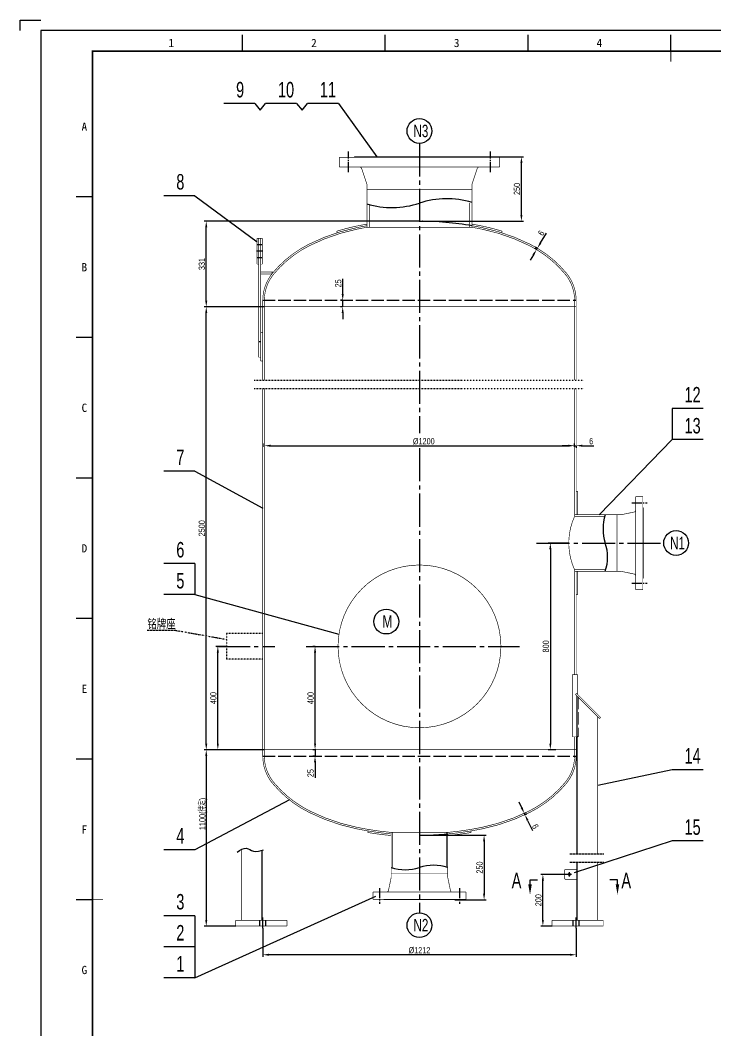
# Model space of a CAD drawing. Header units: millimetres. Extents: x 62822 to 63431, y -21038 to -20182.
# Drawn here: x 62821.9 to 63158.1, y -20671.4 to -20182.5 of the extents above; entities that cross this region are included whole.
import ezdxf
from ezdxf.enums import TextEntityAlignment as Align

# ---------------------------------------------------------------- set-up
doc = ezdxf.new("R2010")
doc.units = ezdxf.units.MM
for name, pattern in [('DASHDOT-L', [66, 48, -6, 6, -6]), ('DASHDOT-M', [22, 16, -2, 2, -2]), ('DASHDOT-S', [6.6, 4.8, -0.6, 0.6, -0.6]), ('DIVIDE', [1.25, 0.5, -0.25, 0, -0.25, 0, -0.25]), ('DIVIDE-M', [26, 16, -2, 2, -2, 2, -2]), ('HIDDEN-M', [7.5, 6, -1.5])]:
    doc.linetypes.add(name, pattern=pattern)
doc.layers.get('0').update_dxf_attribs({"color": 4})
for name, color, linetype in [('2', 1, 'Continuous'), ('4', 3, 'DIVIDE'), ('_TCC_BORDER', 7, 'Continuous'), ('CDR_DIM', 4, 'Continuous'), ('CDR_DWG2', 2, 'Continuous'), ('CDR_DWG3', 2, 'DASHDOT-M'), ('CDR_DWG4', 3, 'DIVIDE-M'), ('CDR_DWG5', 6, 'HIDDEN-M'), ('CDR_TEXT', 4, 'Continuous')]:
    doc.layers.add(name, color=color, linetype=linetype)
doc.styles.add('_win_tcc_fshz', font='SIMFANG.TTF', dxfattribs={"width": 0.9})
doc.styles.add('HDS1', font='tcc_simp.shx', dxfattribs={"width": 0.7, "bigfont": 'tcc_hzdx.shx'})
doc.styles.add('HZ', font='tcc_simp.shx', dxfattribs={"width": 0.85, "bigfont": 'tcc_hzdx.shx'})

# ---------------------------------------------------------------- blocks, each defined once
blk = doc.blocks.new('_TCCDWGBORDER01V2A100_594x841')
at = {"color": 7, "linetype": 'Continuous'}
for p, q in [((97.5, 831), (97.5, 839)), ((166.5, 831), (166.5, 839)), ((235.5, 831), (235.5, 839)), ((304.5, 831), (304.5, 839)), ((25, 760.5), (17, 760.5)), ((25, 692.5), (17, 692.5)), ((25, 624.5), (17, 624.5)), ((25, 556.5), (17, 556.5)), ((25, 488.5), (17, 488.5)), ((25, 420.5), (17, 420.5))]:
    blk.add_line(p, q, dxfattribs=at)
blk.add_lwpolyline([(-10, 841), (-10, 846), (0, 846)], dxfattribs=at)
blk.add_lwpolyline([(0, 0), (594, 0), (594, 841), (0, 841)], close=True, dxfattribs=at)
at = {"color": 4, "linetype": 'Continuous', "const_width": 0.4}
for points in [[(304.5, 826), (304.5, 839)], [(30, 420.5), (17, 420.5)]]:
    blk.add_lwpolyline(points, dxfattribs=at)
at = {"color": 4, "linetype": 'Continuous', "const_width": 0.8}
blk.add_lwpolyline([(25, 10), (584, 10), (584, 831), (25, 831)], close=True, dxfattribs=at)
at = {"color": 7, "style": '_win_tcc_fshz'}
for s, p in [('1', (63, 835)), ('2', (132, 835)), ('3', (201, 835)), ('4', (270, 835)), ('A', (21, 794.5)), ('B', (21, 726.5)), ('C', (21, 658.5)), ('D', (21, 590.5)), ('E', (21, 522.5)), ('F', (21, 454.5)), ('G', (21, 386.5))]:
    blk.add_text(s, height=4, dxfattribs=at).set_placement(p, align=Align.MIDDLE_CENTER)
at = {"color": 1, "style": '_win_tcc_fshz', "flags": 8}
for tag, p in [('CODE_MARK', (20, 10)), ('FILE_NAME', (-6, 0))]:
    blk.add_attdef(tag, p, '', height=4, rotation=90, dxfattribs=at)
blk.add_attdef('USER_NAME', (0, -10), '', height=4, dxfattribs=at)
at = {"color": 1, "style": '_win_tcc_fshz', "flags": 9}
blk.add_attdef('BORDER_SIZE', text='', height=4, dxfattribs=at).set_placement((594, -10), align=Align.RIGHT)

msp = doc.modelspace()

# ---------------------------------------------------------------- linework, layer by layer
at = {"linetype": 'Continuous'}
for centre, start, end in [((63125.53, -20428.6), 161.79, 198.21), ((63083.92, -20442.28), 341.79, 18.21), ((63008.04, -20571.59), 251.79, 288.21), ((63021.73, -20613.2), 71.79, 108.21)]:
    msp.add_arc(centre, 21.9, start, end, dxfattribs=at)
msp.add_spline([(62926.76, -20584.96), (62931.16, -20583.11), (62934.63, -20584.53), (62939.52, -20583.85)], degree=3)
at = {"layer": '2', "const_width": 0.3}
for points in [[(62976.13, -20248.77), (62976.13, -20253.52)], [(63053.63, -20248.77), (62976.13, -20248.77)], [(62983.45, -20248.52), (62983.45, -20248.77)], [(63046.32, -20248.52), (62983.45, -20248.52)], [(63046.32, -20248.77), (63046.32, -20248.52)], [(63053.63, -20253.52), (63053.63, -20248.77)], [(62976.13, -20253.52), (63053.63, -20253.52)], [(62989.48, -20261.89), (62986.94, -20254.24)], [(63040.28, -20261.89), (63042.82, -20254.24)], [(62989.48, -20264.39), (62989.48, -20261.89)], [(63040.28, -20264.39), (62989.48, -20264.39)], [(62989.48, -20282.69), (62989.48, -20264.39)], [(63040.28, -20264.39), (63040.28, -20261.89)], [(63040.28, -20282.69), (63040.28, -20264.39)], [(62990.61, -20282.69), (62990.61, -20271.7)], [(63039.16, -20282.69), (63039.16, -20271)], [(62974.88, -20284.6), (62975.11, -20285.32)], [(62989.48, -20282.69), (63040.28, -20282.69)], [(63054.88, -20284.6), (63054.66, -20285.32)], [(62938.88, -20288.02), (62936.38, -20288.02)], [(62936.38, -20288.02), (62936.38, -20300.52)], [(62937.13, -20288.02), (62937.13, -20345.52)], [(62938.13, -20288.02), (62938.13, -20347.39)], [(62938.88, -20288.02), (62938.88, -20300.52)], [(62937.13, -20300.52), (62936.38, -20300.52)], [(62938.88, -20300.52), (62938.13, -20300.52)], [(62944.36, -20304.27), (62938.13, -20304.27)], [(62943.54, -20305.27), (62943.54, -20304.27)], [(62943.54, -20305.27), (62938.13, -20305.27)], [(62939.13, -20318.02), (62939.13, -20321.14)], [(62939.88, -20318.02), (62939.88, -20321.14)], [(63089.88, -20318.02), (63089.88, -20321.14)], [(63090.63, -20318.02), (63090.63, -20321.14)], [(62939.13, -20321.14), (62939.13, -20356.6)], [(62939.13, -20321.14), (63090.63, -20321.14)], [(62939.88, -20321.14), (62939.88, -20356.6)], [(63089.88, -20321.14), (63089.88, -20356.6)], [(63090.63, -20321.14), (63090.63, -20356.6)], [(62939.13, -20333.64), (62938.13, -20333.64)], [(62938.13, -20345.52), (62937.13, -20345.52)], [(62939.13, -20347.39), (62938.13, -20347.39)], [(62939.13, -20360.6), (62939.13, -20535.44)], [(62939.88, -20360.6), (62939.88, -20535.44)], [(63089.88, -20360.6), (63089.88, -20422.5)], [(63090.63, -20360.6), (63090.63, -20421.75)], [(63090.63, -20410.44), (63091.38, -20410.44)], [(63091.38, -20410.44), (63091.38, -20421.75)], [(63119.38, -20412.94), (63119.38, -20457.94)], [(63122.88, -20412.94), (63119.38, -20412.94)], [(63122.88, -20457.94), (63122.88, -20412.94)], [(63089.88, -20421.75), (63110.38, -20421.75)], [(63110.38, -20421.75), (63112.38, -20421.75)], [(63110.38, -20449.13), (63110.38, -20421.75)], [(63112.38, -20421.75), (63118.73, -20420.43)], [(63123.13, -20418.32), (63122.88, -20418.32)], [(63123.13, -20452.57), (63123.13, -20418.32)], [(63089.88, -20422.5), (63104.49, -20422.5)], [(63089.88, -20448.38), (63089.88, -20499.19)], [(63089.88, -20448.38), (63104.95, -20448.38)], [(63089.88, -20449.13), (63110.38, -20449.13)], [(63090.63, -20449.13), (63090.63, -20499.19)], [(63091.38, -20460.44), (63091.38, -20449.13)], [(63110.38, -20449.13), (63112.38, -20449.13)], [(63112.38, -20449.13), (63118.73, -20450.45)], [(63122.88, -20452.57), (63123.13, -20452.57)], [(63090.63, -20460.44), (63091.38, -20460.44)], [(63119.38, -20457.94), (63122.88, -20457.94)], [(63091.38, -20499.19), (63088.72, -20499.19)], [(63088.72, -20529.19), (63088.72, -20499.19)], [(63091.38, -20499.19), (63091.38, -20508.72)], [(63090.84, -20508.18), (63090.31, -20508.71)], [(63101.94, -20520.34), (63090.31, -20508.71)], [(63102.47, -20519.81), (63090.84, -20508.18)], [(63090.89, -20586), (63090.89, -20509.29)], [(63091.33, -20586), (63091.33, -20509.73)], [(63101.05, -20586), (63101.05, -20519.46)], [(63102.47, -20519.81), (63101.94, -20520.34)], [(63090.89, -20529.19), (63088.72, -20529.19)], [(63089.88, -20529.19), (63089.88, -20535.44)], [(63090.63, -20529.19), (63090.63, -20535.44)], [(62939.13, -20535.44), (63090.63, -20535.44)], [(62939.13, -20538.57), (62939.13, -20535.44)], [(62939.88, -20538.57), (62939.88, -20535.44)], [(63089.88, -20538.57), (63089.88, -20535.44)], [(63090.63, -20538.57), (63090.63, -20535.44)], [(62989.88, -20575.48), (62990.01, -20574.74)], [(63001.2, -20575.44), (63001.2, -20595.32)], [(63001.2, -20575.44), (63028.57, -20575.44)], [(63001.95, -20575.44), (63001.95, -20592.4)], [(63027.82, -20575.44), (63027.82, -20592.4)], [(63028.57, -20575.44), (63028.57, -20595.32)], [(63039.88, -20575.48), (63039.76, -20574.74)], [(62928.71, -20617.99), (62928.71, -20583.7)], [(62938.44, -20617.99), (62938.44, -20584.21)], [(62938.87, -20617.99), (62938.87, -20584.07)], [(63090.89, -20617.99), (63090.89, -20590)], [(63091.33, -20617.99), (63091.33, -20590)], [(63101.05, -20617.99), (63101.05, -20590)], [(63001.2, -20597.32), (62999.87, -20603.66)], [(63001.2, -20595.32), (63001.2, -20597.32)], [(63001.2, -20595.32), (63028.57, -20595.32)], [(63028.57, -20595.32), (63028.57, -20597.32)], [(63028.57, -20597.32), (63029.89, -20603.66)], [(63084.89, -20597.24), (63084.89, -20594.24)], [(63085.89, -20593.24), (63090.89, -20593.24)], [(63090.89, -20593.24), (63090.89, -20598.24)], [(63090.89, -20598.24), (63085.89, -20598.24)], [(63037.38, -20604.32), (62992.38, -20604.32)], [(62992.38, -20604.32), (62992.38, -20607.82)], [(62992.38, -20607.82), (63037.38, -20607.82)], [(62997.76, -20607.82), (62997.76, -20608.07)], [(63032.01, -20608.07), (63032.01, -20607.82)], [(63037.38, -20607.82), (63037.38, -20604.32)], [(62997.76, -20608.07), (63032.01, -20608.07)], [(62926.06, -20617.99), (62950.81, -20617.99)], [(62926.06, -20617.99), (62926.06, -20620.74)], [(62926.06, -20620.74), (62950.81, -20620.74)], [(62950.81, -20617.99), (62950.81, -20620.74)], [(63103.7, -20617.99), (63078.96, -20617.99)], [(63078.96, -20617.99), (63078.96, -20620.74)], [(63103.7, -20620.74), (63078.96, -20620.74)], [(63103.7, -20617.99), (63103.7, -20620.74)]]:
    msp.add_lwpolyline(points, dxfattribs=at)
for points in [[(62986.94, -20254.24, 0.292883), (62985.81, -20253.52, 0.292883)], [(63043.96, -20253.52, 0.292883), (63042.82, -20254.24, 0.292883)], [(62989.48, -20281.93, 0.008607), (62984.4, -20282.89, 0.064948), (62961.51, -20290.83, 0.104203), (62943.88, -20304.83, 0.174705), (62939.13, -20318.02, 0.174705)], [(62989.48, -20282.69, 0.008392), (62984.55, -20283.62, 0.064948), (62961.85, -20291.5, 0.104203), (62944.46, -20305.31, 0.174705), (62939.88, -20318.02, 0.174705)], [(62989.36, -20281.19, 0.008607), (62984.25, -20282.15, 0.025652), (62974.88, -20284.6, 0.104203)], [(63090.63, -20318.02, 0.174705), (63085.88, -20304.83, 0.104203), (63068.25, -20290.83, 0.064948), (63045.37, -20282.89, 0.008607), (63040.28, -20281.93, 0.051099)], [(63089.88, -20318.02, 0.174705), (63085.3, -20305.31, 0.104203), (63067.92, -20291.5, 0.064948), (63045.21, -20283.62, 0.008392), (63040.28, -20282.69, 0.051099)], [(63040.41, -20281.19, -0.008607), (63045.52, -20282.15, -0.025652), (63054.88, -20284.6, -0.104203)], [(63118.73, -20420.43, 0.314408), (63119.38, -20419.49, 0.314408)], [(63089.88, -20422.5, 0.217391), (63089.88, -20448.38, 0.217391)], [(63119.38, -20451.39, 0.314408), (63118.73, -20450.45, 0.314408)], [(63090.63, -20538.57, -0.174705), (63085.88, -20551.75, -0.104203), (63068.25, -20565.75, -0.064948), (63045.37, -20573.69, -0.028266), (63028.57, -20576.19, -0.051099)], [(63089.88, -20538.57, -0.174705), (63085.3, -20551.27, -0.104203), (63067.92, -20565.08, -0.064948), (63045.21, -20572.96, -0.028151), (63028.57, -20575.44, -0.051099)], [(63085.89, -20593.24, 0.414214), (63084.89, -20594.24, 0.414214)], [(63084.89, -20597.24, 0.414214), (63085.89, -20598.24, 0.414214)], [(63087.99, -20595.74, 1), (63086.79, -20595.74, 1)], [(63086.79, -20595.74, 1), (63087.99, -20595.74, 1)], [(62998.93, -20604.32, 0.314408), (62999.87, -20603.66, 0.314408)], [(63029.89, -20603.66, 0.314408), (63030.83, -20604.32, 0.314408)]]:
    msp.add_lwpolyline(points, format="xyb", dxfattribs=at)
msp.add_lwpolyline([(62975.51, -20485.44, 1), (63054.26, -20485.44, 1)], format="xyb", close=True, dxfattribs=at)
at = {"layer": '2', "linetype": 'Continuous', "const_width": 0.3}
for points in [[(63001.2, -20576.19, -0.028266), (62984.4, -20573.69, -0.064948), (62961.51, -20565.75, -0.104203), (62943.88, -20551.75, -0.174705), (62939.13, -20538.57, -0.174705)], [(63001.2, -20575.44, -0.028151), (62984.55, -20572.96, -0.064948), (62961.85, -20565.08, -0.104203), (62944.46, -20551.27, -0.174705), (62939.88, -20538.57, -0.174705)], [(63001.13, -20576.94, -0.01877), (62989.88, -20575.48, -0.064948)], [(63028.64, -20576.94, 0.01877), (63039.88, -20575.48, 0.064948)]]:
    msp.add_lwpolyline(points, format="xyb", dxfattribs=at)
at = {"layer": '4'}
for p, q in [((62935, -20356.6), (63094.3, -20356.6)), ((62935, -20360.6), (63094.3, -20360.6)), ((62897.15, -20477.71), (62883.17, -20477.71)), ((62897.15, -20477.71), (62921.63, -20482.06)), ((62939.13, -20479.19), (62921.63, -20479.19)), ((62921.63, -20479.19), (62921.63, -20491.69)), ((62939.13, -20491.69), (62921.63, -20491.69)), ((63103.97, -20586), (63087.37, -20586)), ((63103.97, -20590), (63087.37, -20590))]:
    msp.add_line(p, q, dxfattribs=at)
at = {"layer": 'CDR_DIM'}
for p, q in [((63046.32, -20248.52), (63065.17, -20248.52)), ((63064.17, -20276.77), (63064.17, -20251.52)), ((63014.88, -20279.77), (62910.8, -20279.77)), ((63014.88, -20279.77), (63065.17, -20279.77)), ((62911.8, -20318.14), (62911.8, -20282.77)), ((63073.42, -20290.24), (63076.24, -20285.54)), ((63071.49, -20293.46), (63070.64, -20292.95)), ((63071.88, -20292.82), (63071.02, -20292.3)), ((63071.49, -20293.46), (63071.88, -20292.82)), ((63069.95, -20296.04), (63068.41, -20298.61)), ((62977.77, -20315.02), (62977.77, -20307.61)), ((62977.77, -20318.02), (62976.77, -20318.02)), ((62977.77, -20321.14), (62977.77, -20318.02)), ((62939.88, -20321.14), (62910.8, -20321.14)), ((62937.13, -20321.14), (62910.8, -20321.14)), ((62911.8, -20532.44), (62911.8, -20324.14)), ((62977.77, -20321.14), (62976.77, -20321.14)), ((62977.77, -20324.14), (62977.77, -20327.14)), ((62939.88, -20388.82), (62939.88, -20387.35)), ((63089.88, -20388.82), (63089.88, -20387.35)), ((63089.88, -20388.35), (63089.88, -20387.35)), ((62942.88, -20388.35), (63086.88, -20388.35)), ((63086.88, -20388.35), (63083.88, -20388.35)), ((63089.88, -20388.35), (63090.63, -20388.35)), ((63090.63, -20388.35), (63090.63, -20389.35)), ((63093.63, -20388.35), (63099.12, -20388.35)), ((63087.07, -20435.44), (63077.15, -20435.44)), ((63078.15, -20438.44), (63078.15, -20532.44)), ((62921.63, -20485.44), (62916.4, -20485.44)), ((62964.5, -20485.44), (62963.4, -20485.44)), ((62917.4, -20532.44), (62917.4, -20488.44)), ((62964.4, -20532.44), (62964.4, -20488.44)), ((62964.4, -20532.44), (62964.4, -20529.44)), ((62939.88, -20535.44), (62910.8, -20535.44)), ((62939.88, -20535.44), (62910.8, -20535.44)), ((62911.8, -20538.44), (62911.8, -20617.74)), ((62939.88, -20535.44), (62916.4, -20535.44)), ((62964.82, -20535.44), (62963.4, -20535.44)), ((62964.82, -20535.44), (62963.4, -20535.44)), ((62964.82, -20538.57), (62963.4, -20538.57)), ((62964.4, -20535.44), (62964.4, -20538.57)), ((63080.81, -20535.44), (63077.15, -20535.44)), ((62964.4, -20541.57), (62964.4, -20548.97)), ((63064.31, -20563.49), (63063.04, -20560.77)), ((63065.57, -20566.21), (63066.48, -20565.79)), ((63065.57, -20566.21), (63065.89, -20566.89)), ((63065.89, -20566.89), (63066.8, -20566.47)), ((63067.16, -20569.61), (63069.47, -20574.59)), ((63014.88, -20576.82), (63047.12, -20576.82)), ((63046.12, -20579.82), (63046.12, -20605.07)), ((63086.34, -20595.74), (63073.55, -20595.74)), ((63074.55, -20617.74), (63074.55, -20598.74)), ((63032.01, -20608.07), (63047.12, -20608.07)), ((62926.06, -20620.74), (62910.8, -20620.74)), ((62939.13, -20621.83), (62939.13, -20635.62)), ((63078.96, -20620.74), (63073.55, -20620.74)), ((63090.63, -20621.83), (63090.63, -20635.62)), ((63087.63, -20634.62), (62942.13, -20634.62))]:
    msp.add_line(p, q, dxfattribs=at)
for points in [[(63063.67, -20251.52), (63064.67, -20251.52), (63064.17, -20248.52)], [(62911.3, -20282.77), (62912.3, -20282.77), (62911.8, -20279.77)], [(63063.67, -20276.77), (63064.67, -20276.77), (63064.17, -20279.77)], [(63069.52, -20295.78), (63070.38, -20296.29), (63071.49, -20293.46)], [(63072.99, -20289.99), (63073.85, -20290.5), (63071.88, -20292.82)], [(62911.3, -20318.14), (62912.3, -20318.14), (62911.8, -20321.14)], [(62977.27, -20315.02), (62978.27, -20315.02), (62977.77, -20318.02)], [(62911.3, -20324.14), (62912.3, -20324.14), (62911.8, -20321.14)], [(62977.27, -20324.14), (62978.27, -20324.14), (62977.77, -20321.14)], [(62942.88, -20387.85), (62942.88, -20388.85), (62939.88, -20388.35)], [(63086.88, -20387.85), (63086.88, -20388.85), (63089.88, -20388.35)], [(63086.88, -20387.85), (63086.88, -20388.85), (63089.88, -20388.35)], [(63093.63, -20387.85), (63093.63, -20388.85), (63090.63, -20388.35)], [(63077.65, -20438.44), (63078.65, -20438.44), (63078.15, -20435.44)], [(62916.9, -20488.44), (62917.9, -20488.44), (62917.4, -20485.44)], [(62963.9, -20488.44), (62964.9, -20488.44), (62964.4, -20485.44)], [(62911.3, -20532.44), (62912.3, -20532.44), (62911.8, -20535.44)], [(62916.9, -20532.44), (62917.9, -20532.44), (62917.4, -20535.44)], [(62963.9, -20532.44), (62964.9, -20532.44), (62964.4, -20535.44)], [(62963.9, -20532.44), (62964.9, -20532.44), (62964.4, -20535.44)], [(63077.65, -20532.44), (63078.65, -20532.44), (63078.15, -20535.44)], [(62911.3, -20538.44), (62912.3, -20538.44), (62911.8, -20535.44)], [(62963.9, -20541.57), (62964.9, -20541.57), (62964.4, -20538.57)], [(63064.76, -20563.28), (63063.85, -20563.7), (63065.57, -20566.21)], [(63067.61, -20569.4), (63066.7, -20569.82), (63065.89, -20566.89)], [(63045.62, -20579.82), (63046.62, -20579.82), (63046.12, -20576.82)], [(63074.05, -20598.74), (63075.05, -20598.74), (63074.55, -20595.74)], [(63045.62, -20605.07), (63046.62, -20605.07), (63046.12, -20608.07)], [(62911.3, -20617.74), (62912.3, -20617.74), (62911.8, -20620.74)], [(63074.05, -20617.74), (63075.05, -20617.74), (63074.55, -20620.74)], [(62942.13, -20634.12), (62942.13, -20635.12), (62939.13, -20634.62)], [(63087.63, -20634.12), (63087.63, -20635.12), (63090.63, -20634.62)]]:
    msp.add_solid(points, dxfattribs=at)
at = {"layer": 'CDR_DWG2'}
for p, q in [((62935.26, -20222.85), (62920.26, -20222.85)), ((62935.26, -20222.85), (62937.88, -20226)), ((62937.88, -20226), (62940.5, -20222.85)), ((62955.5, -20222.85), (62940.5, -20222.85)), ((62955.5, -20222.85), (62958.12, -20226)), ((62958.12, -20226), (62960.74, -20222.85)), ((62975.74, -20222.85), (62960.74, -20222.85)), ((62975.74, -20222.85), (62994.34, -20248.52)), ((62906.35, -20267.39), (62891.35, -20267.39)), ((62906.35, -20267.39), (62936.38, -20289.66)), ((63152.04, -20370.41), (63137.04, -20370.41)), ((63137.04, -20370.41), (63137.04, -20385.41)), ((63137.04, -20385.41), (63101.83, -20421.75)), ((63152.04, -20385.41), (63137.04, -20385.41)), ((62906.35, -20400.72), (62891.35, -20400.72)), ((62906.35, -20400.72), (62939.13, -20418.59)), ((62906.35, -20445.4), (62891.35, -20445.4)), ((62906.35, -20445.4), (62906.35, -20460.4)), ((62906.35, -20460.4), (62891.35, -20460.4)), ((62906.35, -20460.4), (62975.96, -20479.46)), ((63137.04, -20545.1), (63101.05, -20552.73)), ((63152.04, -20545.1), (63137.04, -20545.1)), ((62951.97, -20559.67), (62906.35, -20583.81)), ((63137.04, -20579.58), (63089.71, -20595.03)), ((63152.04, -20579.58), (63137.04, -20579.58)), ((62906.35, -20583.81), (62891.35, -20583.81)), ((63068.33, -20603.11), (63068.33, -20598.33)), ((63068.33, -20598.33), (63071.97, -20598.33)), ((63110.62, -20598.33), (63106.97, -20598.33)), ((63110.62, -20603.11), (63110.62, -20598.33)), ((62906.35, -20645.72), (62993.76, -20606.21)), ((62906.35, -20615.72), (62891.35, -20615.72)), ((62906.35, -20615.72), (62906.35, -20645.72)), ((62906.35, -20630.72), (62891.35, -20630.72)), ((62906.35, -20645.72), (62891.35, -20645.72))]:
    msp.add_line(p, q, dxfattribs=at)
for centre in [(63014.88, -20236.1), (63138.96, -20435.44), (62998.83, -20473.44), (63014.88, -20620.32)]:
    msp.add_circle(centre, 6, dxfattribs=at)
for points in [[(63069.16, -20600.61), (63068.33, -20605.61), (63067.5, -20600.61)], [(63111.45, -20600.61), (63110.62, -20605.61), (63109.78, -20600.61)]]:
    msp.add_solid(points, dxfattribs=at)
at = {"layer": 'CDR_DWG3'}
for p, q in [((63014.88, -20242.1), (63014.88, -20382.33)), ((62939.18, -20294.27), (62936.03, -20294.27)), ((63014.88, -20389.53), (63014.88, -20614.32)), ((63071.46, -20435.44), (63132.96, -20435.44)), ((62916.98, -20485.44), (62945.02, -20485.44)), ((62960.1, -20485.44), (63063.21, -20485.44)), ((62939.13, -20621.83), (62939.13, -20616.57)), ((63090.63, -20621.83), (63090.63, -20616.57))]:
    msp.add_line(p, q, dxfattribs=at)
at = {"layer": 'CDR_DWG3', "linetype": 'DASHDOT-S'}
for p, q in [((62980.51, -20256.02), (62980.51, -20246.02)), ((63049.26, -20256.02), (63049.26, -20246.02)), ((63117.51, -20416.07), (63125.01, -20416.07)), ((63117.51, -20454.82), (63125.01, -20454.82)), ((62995.51, -20602.44), (62995.51, -20609.94)), ((63034.26, -20602.44), (63034.26, -20609.94))]:
    msp.add_line(p, q, dxfattribs=at)
at = {"layer": 'CDR_DWG3', "linetype": 'DASHDOT-L'}
for p, q in [((63088.44, -20595.74), (63086.34, -20595.74)), ((63087.39, -20596.79), (63087.39, -20594.69))]:
    msp.add_line(p, q, dxfattribs=at)
at = {"layer": 'CDR_DWG4'}
msp.add_lwpolyline([(63040.28, -20281.93, 0.042474), (63014.88, -20279.77, 0.051099)], format="xyb", dxfattribs=at)
msp.add_arc((63014.88, -20426.5), 150.32, 270, 275.2245, dxfattribs=at)
at = {"layer": 'CDR_DWG5'}
for p, q in [((62938.88, -20291.14), (62936.38, -20291.14)), ((62938.88, -20297.39), (62936.38, -20297.39)), ((62939.13, -20318.02), (63090.63, -20318.02)), ((62938.13, -20338.02), (62937.13, -20338.02)), ((63091.38, -20509.79), (63091.38, -20529.19)), ((63091.38, -20529.19), (63090.89, -20529.19)), ((62939.13, -20538.57), (63090.63, -20538.57)), ((62937.63, -20620.74), (62937.63, -20617.99)), ((62940.63, -20620.74), (62940.63, -20617.99)), ((63089.13, -20620.74), (63089.13, -20617.99)), ((63092.13, -20620.74), (63092.13, -20617.99))]:
    msp.add_line(p, q, dxfattribs=at)
at = {"layer": 'CDR_TEXT', "linetype": 'Continuous'}
for centre, start, end in [((63028.2, -20311.46), 73.5162, 108.21), ((63001.57, -20230.53), 253.5162, 288.21)]:
    msp.add_arc(centre, 42.6, start, end, dxfattribs=at)

# ---------------------------------------------------------------- block references
at = {"layer": '_TCC_BORDER'}
msp.add_blockref('_TCCDWGBORDER01V2A100_594x841', (62831.87, -21028.5), dxfattribs=at)

# ---------------------------------------------------------------- texts
at = {"layer": '4', "style": 'HZ', "width": 0.7}
msp.add_text('铭牌座', height=5, dxfattribs=at).set_placement((62883.34, -20477.14))
at = {"layer": 'CDR_DIM', "style": 'HDS1', "width": 0.7}
msp.add_text('%%C1200', height=3, dxfattribs=at).set_placement((63011.69, -20387.7))
msp.add_text('1100(待定)', height=3, rotation=90, dxfattribs=at).set_placement((62911.42, -20574.31))
at = {"layer": 'CDR_DIM', "char_height": 3, "attachment_point": 5, "style": 'HDS1'}
for s, insert, rotation in [('\\A1;250', (63062.02, -20264.14), 90), ('\\A1;6', (63073.76, -20285.5), 59.0913), ('\\A1;331', (62909.65, -20300.45), 90), ('\\A1;25', (62975.62, -20309.81), 90), ('\\A1;2500', (62909.65, -20428.29), 90), ('\\A1;800', (63076, -20485.44), 90), ('\\A1;400', (62915.25, -20510.44), 90), ('\\A1;400', (62962.25, -20510.44), 90), ('\\A1;25', (62962.25, -20546.77), 90), ('\\A1;6', (63070.9, -20572.55), 294.961), ('\\A1;250', (63043.97, -20592.44), 90), ('\\A1;200', (63072.4, -20608.24), 90)]:
    msp.add_mtext(s, dxfattribs=dict(at, insert=insert, rotation=rotation))
for s, insert in [('\\A1;6', (63097.88, -20386.2)), ('\\A1;%%C1212', (63014.88, -20632.47))]:
    msp.add_mtext(s, dxfattribs=dict(at, insert=insert))
at = {"layer": 'CDR_DWG2', "style": 'HZ', "width": 0.7}
for s, height, p in [('9', 7.5, (62926.23, -20219.87)), ('10', 7.5, (62946.47, -20219.87)), ('11', 7.5, (62966.71, -20219.87)), ('N3', 6, (63011.99, -20239.08)), ('8', 7.5, (62897.32, -20264.42)), ('12', 7.5, (63143.01, -20367.43)), ('13', 7.5, (63143.01, -20382.43)), ('7', 7.5, (62897.32, -20397.74)), ('6', 7.5, (62897.32, -20442.42)), ('N1', 6, (63136.06, -20438.42)), ('5', 7.5, (62897.32, -20457.42)), ('M', 6, (62997.03, -20476.41)), ('14', 7.5, (63143.01, -20542.12)), ('4', 7.5, (62897.32, -20580.84)), ('15', 7.5, (63143.01, -20576.6)), ('A', 7.5, (63059.47, -20602.45)), ('A', 7.5, (63112.51, -20602.45)), ('3', 7.5, (62897.32, -20612.74)), ('N2', 6, (63011.99, -20623.3)), ('2', 7.5, (62897.32, -20627.74)), ('1', 7.5, (62897.32, -20642.74))]:
    msp.add_text(s, height=height, dxfattribs=at).set_placement(p)

doc.saveas('drawing.dxf')
